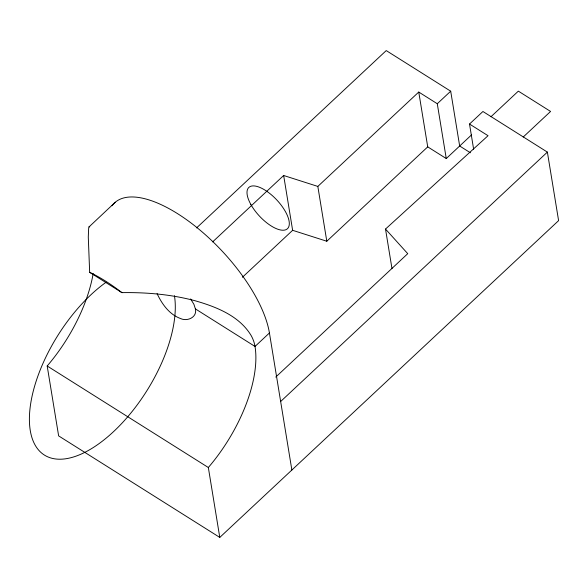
<?xml version="1.0" encoding="UTF-8"?>
<svg xmlns="http://www.w3.org/2000/svg" width="588" height="588" viewBox="0 0 588 588"><rect width="100%" height="100%" fill="white"/><g stroke="black" fill="none" stroke-linecap="round" stroke-linejoin="round"><path stroke-width="0.88" d="M89.736 226.755L89.089 226.733L88.641 228.519L88.288 237.037L89.663 272.332L121.892 292.633C146.596 292.265 171.49 294.412 195.4 300.836C216.509 306.921 239.522 315.954 251.274 335.755A77.748 49.539 -4.1 0 1 255.016 346.457A108.699 52.398 -57.8 0 1 208.336 467.511L219.78 537.417L558.6 220.625L547.377 152.108L482.924 111.499L469.511 124.039L473.634 149.198M88.986 226.953L115.277 202.235M196.576 227.909L386.235 50.583L450.695 91.191L459.669 146.008L470.415 152.777M212.643 241.889L283.659 175.496L317.829 186.418L418.752 92.051L437.281 103.731L446.263 158.547L471.627 134.828M242.388 277.286L292.633 230.312L283.659 175.496M437.281 103.731L450.695 91.191M292.633 230.312L326.803 241.234L427.726 146.868L418.752 92.051M490.98 116.733L518.351 91.14L550.581 111.448L523.21 137.033M112.073 205.741A108.699 45.548 46.9 0 1 196.906 227.556A108.699 45.548 46.9 0 1 269.429 332.977L255.016 346.457L195.392 308.891L193.9 304.29L190.615 298.932M275.765 377.062L407.741 253.671L385.507 229.055L488.047 135.71L469.511 124.039M280.652 401.494L547.377 152.108M427.726 146.868L446.263 158.547M93.183 273.479A108.699 52.398 -57.8 0 1 47.187 365.986L208.336 467.511M219.78 537.417L58.638 435.892L47.187 365.986M157.069 293.574C161.921 304.003 169.322 314.499 180.56 318.542C187.212 321.805 197.472 317.277 195.392 308.891M385.507 229.055L391.983 268.598M317.829 186.418L326.803 241.234M269.429 332.977L291.868 470.018M89.663 272.332A108.699 45.548 46.9 0 1 121.892 292.633M174.438 295.698A108.699 52.398 -57.8 0 1 108.618 436.061A108.699 52.398 -57.8 0 1 29.407 420.523A108.699 52.398 -57.8 0 1 106.061 282.277M250.87 204.506A28.261 11.841 46.9 0 0 287.356 228.805A28.261 11.841 46.9 0 0 266.239 190.909A28.261 11.841 46.9 0 0 250.87 204.506"/></g></svg>
